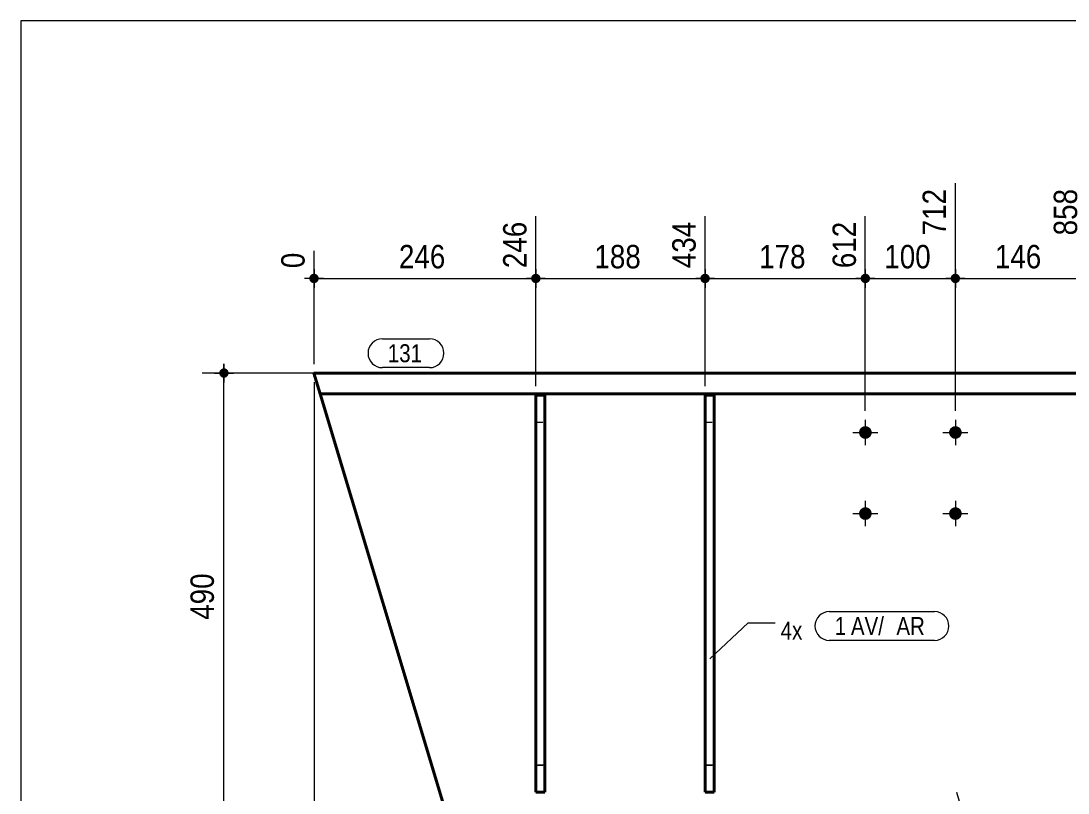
# Model space of a CAD drawing. Header units: millimetres. Extents: x 2 to 584, y 5 to 405.
# Drawn here: x 5 to 121.3, y 319.3 to 405 of the extents above; entities that cross this region are included whole.
import ezdxf

# ---------------------------------------------------------------- set-up
doc = ezdxf.new("R2010")
doc.units = ezdxf.units.MM
doc.linetypes.add('CACHE2', pattern=[1.190625, 0.79375, -0.396875])
for name, color, linetype, lineweight in [('Boulon', 7, 'Continuous', 0), ('Cache', 7, 'Continuous', 0), ('Cotation', 7, 'Continuous', 0), ('Couper', 6, 'Continuous', 0), ('Feuille dessin', 5, 'Continuous', 0), ('Piece', 2, 'Continuous', 0), ('Repère pièce', 3, 'Continuous', 0)]:
    doc.layers.add(name, color=color, linetype=linetype, lineweight=lineweight)
doc.styles.add('ARIAL', font='ARIAL.TTF')
doc.styles.add('COMIC_SANS_MS', font='COMIC.TTF')

# ---------------------------------------------------------------- blocks, each defined once
blk = doc.blocks.new('*A12')
at = {"layer": 'Boulon'}
for points in [[(98.09, 359.36), (98.09, 359.39), (98.09, 359.42), (98.1, 359.46), (98.11, 359.49), (98.12, 359.52), (98.13, 359.56), (98.14, 359.59), (98.15, 359.62), (98.17, 359.65), (98.18, 359.68), (98.2, 359.71), (98.22, 359.74), (98.24, 359.77), (98.27, 359.79), (98.29, 359.82), (98.31, 359.84), (98.34, 359.86), (98.37, 359.88), (98.4, 359.9), (98.43, 359.92), (98.46, 359.94), (98.49, 359.95), (98.52, 359.97), (98.55, 359.98), (98.58, 359.99), (98.61, 360), (98.65, 360.01), (98.68, 360.01), (98.72, 360.02), (98.75, 360.02), (98.79, 360.02), (98.82, 360.02), (98.85, 360.02), (98.89, 360.01), (98.92, 360.01), (98.96, 360), (98.99, 359.99), (99.02, 359.98), (99.05, 359.97), (99.08, 359.95), (99.12, 359.94), (99.14, 359.92), (99.17, 359.9), (99.2, 359.88), (99.23, 359.86), (99.26, 359.84), (99.28, 359.82), (99.3, 359.79), (99.33, 359.77), (99.35, 359.74), (99.37, 359.71), (99.39, 359.68), (99.4, 359.65), (99.42, 359.62), (99.43, 359.59), (99.44, 359.56), (99.45, 359.52), (99.46, 359.49), (99.47, 359.46), (99.48, 359.42), (99.48, 359.39), (99.48, 359.36), (99.49, 359.32), (99.48, 359.29), (99.48, 359.25), (99.48, 359.22), (99.47, 359.18), (99.46, 359.15), (99.45, 359.12), (99.44, 359.09), (99.43, 359.05), (99.42, 359.02), (99.4, 358.99), (99.39, 358.96), (99.37, 358.93), (99.35, 358.9), (99.33, 358.88), (99.3, 358.85), (99.28, 358.83), (99.26, 358.8), (99.23, 358.78), (99.2, 358.76), (99.17, 358.74), (99.14, 358.72), (99.12, 358.7), (99.08, 358.69), (99.05, 358.67), (99.02, 358.66), (98.99, 358.65), (98.96, 358.64), (98.92, 358.63), (98.89, 358.63), (98.85, 358.62), (98.82, 358.62), (98.79, 358.62), (98.75, 358.62), (98.72, 358.62), (98.68, 358.63), (98.65, 358.63), (98.61, 358.64), (98.58, 358.65), (98.55, 358.66), (98.52, 358.67), (98.49, 358.69), (98.46, 358.7), (98.43, 358.72), (98.4, 358.74), (98.37, 358.76), (98.34, 358.78), (98.31, 358.8), (98.29, 358.83), (98.27, 358.85), (98.24, 358.88), (98.22, 358.9), (98.2, 358.93), (98.18, 358.96), (98.17, 358.99), (98.15, 359.02), (98.14, 359.05), (98.13, 359.09), (98.12, 359.12), (98.11, 359.15), (98.1, 359.18), (98.09, 359.22), (98.09, 359.25), (98.09, 359.29), (98.09, 359.32)], [(98.09, 350.36), (98.09, 350.39), (98.09, 350.42), (98.1, 350.46), (98.11, 350.49), (98.12, 350.52), (98.13, 350.56), (98.14, 350.59), (98.15, 350.62), (98.17, 350.65), (98.18, 350.68), (98.2, 350.71), (98.22, 350.74), (98.24, 350.77), (98.27, 350.79), (98.29, 350.82), (98.31, 350.84), (98.34, 350.86), (98.37, 350.88), (98.4, 350.9), (98.43, 350.92), (98.46, 350.94), (98.49, 350.95), (98.52, 350.97), (98.55, 350.98), (98.58, 350.99), (98.61, 351), (98.65, 351.01), (98.68, 351.01), (98.72, 351.02), (98.75, 351.02), (98.79, 351.02), (98.82, 351.02), (98.85, 351.02), (98.89, 351.01), (98.92, 351.01), (98.96, 351), (98.99, 350.99), (99.02, 350.98), (99.05, 350.97), (99.08, 350.95), (99.12, 350.94), (99.14, 350.92), (99.17, 350.9), (99.2, 350.88), (99.23, 350.86), (99.26, 350.84), (99.28, 350.82), (99.3, 350.79), (99.33, 350.77), (99.35, 350.74), (99.37, 350.71), (99.39, 350.68), (99.4, 350.65), (99.42, 350.62), (99.43, 350.59), (99.44, 350.56), (99.45, 350.52), (99.46, 350.49), (99.47, 350.46), (99.48, 350.42), (99.48, 350.39), (99.48, 350.36), (99.49, 350.32), (99.48, 350.29), (99.48, 350.25), (99.48, 350.22), (99.47, 350.18), (99.46, 350.15), (99.45, 350.12), (99.44, 350.09), (99.43, 350.05), (99.42, 350.02), (99.4, 349.99), (99.39, 349.96), (99.37, 349.93), (99.35, 349.9), (99.33, 349.88), (99.3, 349.85), (99.28, 349.83), (99.26, 349.8), (99.23, 349.78), (99.2, 349.76), (99.17, 349.74), (99.14, 349.72), (99.12, 349.7), (99.08, 349.69), (99.05, 349.67), (99.02, 349.66), (98.99, 349.65), (98.96, 349.64), (98.92, 349.63), (98.89, 349.63), (98.85, 349.62), (98.82, 349.62), (98.79, 349.62), (98.75, 349.62), (98.72, 349.62), (98.68, 349.63), (98.65, 349.63), (98.61, 349.64), (98.58, 349.65), (98.55, 349.66), (98.52, 349.67), (98.49, 349.69), (98.46, 349.7), (98.43, 349.72), (98.4, 349.74), (98.37, 349.76), (98.34, 349.78), (98.31, 349.8), (98.29, 349.83), (98.27, 349.85), (98.24, 349.88), (98.22, 349.9), (98.2, 349.93), (98.18, 349.96), (98.17, 349.99), (98.15, 350.02), (98.14, 350.05), (98.13, 350.09), (98.12, 350.12), (98.11, 350.15), (98.1, 350.18), (98.09, 350.22), (98.09, 350.25), (98.09, 350.29), (98.09, 350.32)]]:
    blk.add_hatch(color=256, dxfattribs=at).paths.add_polyline_path(points, flags=17)
at = {"layer": 'Boulon', "linetype": 'Continuous', "lineweight": 0}
for p, q in [((98.78, 360.72), (98.78, 357.92)), ((97.38, 359.32), (100.18, 359.32)), ((98.78, 351.72), (98.78, 348.92)), ((97.38, 350.32), (100.18, 350.32))]:
    blk.add_line(p, q, dxfattribs=at)
blk = doc.blocks.new('*A13')
at = {"layer": 'Boulon'}
for points in [[(108.09, 359.36), (108.09, 359.39), (108.09, 359.42), (108.1, 359.46), (108.11, 359.49), (108.12, 359.52), (108.13, 359.56), (108.14, 359.59), (108.15, 359.62), (108.17, 359.65), (108.19, 359.68), (108.2, 359.71), (108.22, 359.74), (108.24, 359.77), (108.27, 359.79), (108.29, 359.82), (108.32, 359.84), (108.34, 359.86), (108.37, 359.88), (108.4, 359.9), (108.43, 359.92), (108.46, 359.94), (108.49, 359.95), (108.52, 359.97), (108.55, 359.98), (108.58, 359.99), (108.62, 360), (108.65, 360.01), (108.68, 360.01), (108.72, 360.02), (108.75, 360.02), (108.79, 360.02), (108.82, 360.02), (108.85, 360.02), (108.89, 360.01), (108.92, 360.01), (108.96, 360), (108.99, 359.99), (109.02, 359.98), (109.05, 359.97), (109.08, 359.95), (109.12, 359.94), (109.15, 359.92), (109.17, 359.9), (109.2, 359.88), (109.23, 359.86), (109.26, 359.84), (109.28, 359.82), (109.3, 359.79), (109.33, 359.77), (109.35, 359.74), (109.37, 359.71), (109.39, 359.68), (109.4, 359.65), (109.42, 359.62), (109.43, 359.59), (109.44, 359.56), (109.46, 359.52), (109.46, 359.49), (109.47, 359.46), (109.48, 359.42), (109.48, 359.39), (109.48, 359.36), (109.49, 359.32), (109.48, 359.29), (109.48, 359.25), (109.48, 359.22), (109.47, 359.18), (109.46, 359.15), (109.46, 359.12), (109.44, 359.09), (109.43, 359.05), (109.42, 359.02), (109.4, 358.99), (109.39, 358.96), (109.37, 358.93), (109.35, 358.9), (109.33, 358.88), (109.3, 358.85), (109.28, 358.83), (109.26, 358.8), (109.23, 358.78), (109.2, 358.76), (109.17, 358.74), (109.15, 358.72), (109.12, 358.7), (109.08, 358.69), (109.05, 358.67), (109.02, 358.66), (108.99, 358.65), (108.96, 358.64), (108.92, 358.63), (108.89, 358.63), (108.85, 358.62), (108.82, 358.62), (108.79, 358.62), (108.75, 358.62), (108.72, 358.62), (108.68, 358.63), (108.65, 358.63), (108.62, 358.64), (108.58, 358.65), (108.55, 358.66), (108.52, 358.67), (108.49, 358.69), (108.46, 358.7), (108.43, 358.72), (108.4, 358.74), (108.37, 358.76), (108.34, 358.78), (108.32, 358.8), (108.29, 358.83), (108.27, 358.85), (108.24, 358.88), (108.22, 358.9), (108.2, 358.93), (108.19, 358.96), (108.17, 358.99), (108.15, 359.02), (108.14, 359.05), (108.13, 359.09), (108.12, 359.12), (108.11, 359.15), (108.1, 359.18), (108.09, 359.22), (108.09, 359.25), (108.09, 359.29), (108.09, 359.32)], [(108.09, 350.36), (108.09, 350.39), (108.09, 350.42), (108.1, 350.46), (108.11, 350.49), (108.12, 350.52), (108.13, 350.56), (108.14, 350.59), (108.15, 350.62), (108.17, 350.65), (108.19, 350.68), (108.2, 350.71), (108.22, 350.74), (108.24, 350.77), (108.27, 350.79), (108.29, 350.82), (108.32, 350.84), (108.34, 350.86), (108.37, 350.88), (108.4, 350.9), (108.43, 350.92), (108.46, 350.94), (108.49, 350.95), (108.52, 350.97), (108.55, 350.98), (108.58, 350.99), (108.62, 351), (108.65, 351.01), (108.68, 351.01), (108.72, 351.02), (108.75, 351.02), (108.79, 351.02), (108.82, 351.02), (108.85, 351.02), (108.89, 351.01), (108.92, 351.01), (108.96, 351), (108.99, 350.99), (109.02, 350.98), (109.05, 350.97), (109.08, 350.95), (109.12, 350.94), (109.15, 350.92), (109.17, 350.9), (109.2, 350.88), (109.23, 350.86), (109.26, 350.84), (109.28, 350.82), (109.3, 350.79), (109.33, 350.77), (109.35, 350.74), (109.37, 350.71), (109.39, 350.68), (109.4, 350.65), (109.42, 350.62), (109.43, 350.59), (109.44, 350.56), (109.46, 350.52), (109.46, 350.49), (109.47, 350.46), (109.48, 350.42), (109.48, 350.39), (109.48, 350.36), (109.49, 350.32), (109.48, 350.29), (109.48, 350.25), (109.48, 350.22), (109.47, 350.18), (109.46, 350.15), (109.46, 350.12), (109.44, 350.09), (109.43, 350.05), (109.42, 350.02), (109.4, 349.99), (109.39, 349.96), (109.37, 349.93), (109.35, 349.9), (109.33, 349.88), (109.3, 349.85), (109.28, 349.83), (109.26, 349.8), (109.23, 349.78), (109.2, 349.76), (109.17, 349.74), (109.15, 349.72), (109.12, 349.7), (109.08, 349.69), (109.05, 349.67), (109.02, 349.66), (108.99, 349.65), (108.96, 349.64), (108.92, 349.63), (108.89, 349.63), (108.85, 349.62), (108.82, 349.62), (108.79, 349.62), (108.75, 349.62), (108.72, 349.62), (108.68, 349.63), (108.65, 349.63), (108.62, 349.64), (108.58, 349.65), (108.55, 349.66), (108.52, 349.67), (108.49, 349.69), (108.46, 349.7), (108.43, 349.72), (108.4, 349.74), (108.37, 349.76), (108.34, 349.78), (108.32, 349.8), (108.29, 349.83), (108.27, 349.85), (108.24, 349.88), (108.22, 349.9), (108.2, 349.93), (108.19, 349.96), (108.17, 349.99), (108.15, 350.02), (108.14, 350.05), (108.13, 350.09), (108.12, 350.12), (108.11, 350.15), (108.1, 350.18), (108.09, 350.22), (108.09, 350.25), (108.09, 350.29), (108.09, 350.32)]]:
    blk.add_hatch(color=256, dxfattribs=at).paths.add_polyline_path(points, flags=17)
at = {"layer": 'Boulon', "linetype": 'Continuous', "lineweight": 0}
for p, q in [((108.78, 360.72), (108.78, 357.92)), ((107.38, 359.32), (110.18, 359.32)), ((108.78, 351.72), (108.78, 348.92)), ((107.38, 350.32), (110.18, 350.32))]:
    blk.add_line(p, q, dxfattribs=at)
blk = doc.blocks.new('*A19')
at = {"layer": 'Piece', "color": 2, "linetype": 'Continuous', "lineweight": 40}
for p, q in [((37.548143, 365.920679), (38.238115, 363.620679)), ((264.794314, 365.920679), (37.548143, 365.920679)), ((52.247563, 316.920679), (38.238115, 363.620679)), ((38.238115, 363.620679), (264.794314, 363.620679))]:
    blk.add_line(p, q, dxfattribs=at)
blk = doc.blocks.new('*A25')
at = {"layer": 'Cache', "color": 7, "linetype": 'CACHE2', "lineweight": 20}
for p, q in [((80.980273, 363.460679), (80.980273, 319.38068)), ((80.980273, 363.460679), (81.980273, 363.460679)), ((81.980273, 363.460679), (81.980273, 319.38068)), ((80.980273, 360.460679), (81.980273, 360.460679)), ((81.980273, 322.38068), (80.980273, 322.38068)), ((81.980273, 319.38068), (80.980273, 319.38068))]:
    blk.add_line(p, q, dxfattribs=at)
blk = doc.blocks.new('*A26')
at = {"layer": 'Cache', "color": 7, "linetype": 'CACHE2', "lineweight": 20}
for p, q in [((80.980273, 360.460679), (81.980273, 360.460679)), ((80.980273, 322.38068), (81.980273, 322.38068))]:
    blk.add_line(p, q, dxfattribs=at)
at = {"layer": 'Piece', "color": 2, "linetype": 'Continuous', "lineweight": 40}
for p, q in [((80.980273, 363.460679), (80.980273, 319.38068)), ((81.980273, 363.460679), (80.980273, 363.460679)), ((81.980273, 319.38068), (81.980273, 363.460679)), ((80.980273, 319.38068), (81.980273, 319.38068))]:
    blk.add_line(p, q, dxfattribs=at)
blk = doc.blocks.new('*A27')
at = {"layer": 'Cache', "color": 7, "linetype": 'CACHE2', "lineweight": 20}
for p, q in [((62.187722, 363.460679), (62.187722, 319.38068)), ((62.187722, 363.460679), (63.187722, 363.460679)), ((63.187722, 363.460679), (63.187722, 319.38068)), ((62.187722, 360.460679), (63.187722, 360.460679)), ((63.187722, 322.38068), (62.187722, 322.38068)), ((63.187722, 319.38068), (62.187722, 319.38068))]:
    blk.add_line(p, q, dxfattribs=at)
blk = doc.blocks.new('*A28')
at = {"layer": 'Cache', "color": 7, "linetype": 'CACHE2', "lineweight": 20}
for p, q in [((62.187722, 360.460679), (63.187722, 360.460679)), ((62.187722, 322.38068), (63.187722, 322.38068))]:
    blk.add_line(p, q, dxfattribs=at)
at = {"layer": 'Piece', "color": 2, "linetype": 'Continuous', "lineweight": 40}
for p, q in [((62.187722, 363.460679), (62.187722, 319.38068)), ((63.187722, 363.460679), (62.187722, 363.460679)), ((63.187722, 319.38068), (63.187722, 363.460679)), ((62.187722, 319.38068), (63.187722, 319.38068))]:
    blk.add_line(p, q, dxfattribs=at)
blk = doc.blocks.new('*A63')
at = {"layer": 'Feuille dessin', "linetype": 'Continuous', "lineweight": 0}
for p, q in [((579, 405), (5, 405)), ((5, 405), (5, 5))]:
    blk.add_line(p, q, dxfattribs=at)
blk = doc.blocks.new('*A70')
at = {"layer": 'Cotation'}
for points in [[(27.52, 365.4), (27.5, 365.4), (27.47, 365.41), (27.45, 365.41), (27.42, 365.42), (27.4, 365.42), (27.37, 365.43), (27.35, 365.44), (27.33, 365.45), (27.3, 365.46), (27.28, 365.47), (27.26, 365.49), (27.24, 365.5), (27.22, 365.52), (27.2, 365.54), (27.18, 365.55), (27.16, 365.57), (27.15, 365.59), (27.13, 365.61), (27.12, 365.63), (27.1, 365.65), (27.09, 365.68), (27.08, 365.7), (27.07, 365.72), (27.06, 365.75), (27.05, 365.77), (27.04, 365.79), (27.04, 365.82), (27.03, 365.84), (27.03, 365.87), (27.03, 365.9), (27.03, 365.92), (27.03, 365.95), (27.03, 365.97), (27.03, 366), (27.04, 366.02), (27.04, 366.05), (27.05, 366.07), (27.06, 366.1), (27.07, 366.12), (27.08, 366.14), (27.09, 366.17), (27.1, 366.19), (27.12, 366.21), (27.13, 366.23), (27.15, 366.25), (27.16, 366.27), (27.18, 366.29), (27.2, 366.31), (27.22, 366.32), (27.24, 366.34), (27.26, 366.35), (27.28, 366.37), (27.3, 366.38), (27.33, 366.39), (27.35, 366.4), (27.37, 366.41), (27.4, 366.42), (27.42, 366.43), (27.45, 366.43), (27.47, 366.44), (27.5, 366.44), (27.52, 366.44), (27.55, 366.44), (27.57, 366.44), (27.6, 366.44), (27.62, 366.44), (27.65, 366.43), (27.67, 366.43), (27.7, 366.42), (27.72, 366.41), (27.75, 366.4), (27.77, 366.39), (27.79, 366.38), (27.82, 366.37), (27.84, 366.35), (27.86, 366.34), (27.88, 366.32), (27.9, 366.31), (27.92, 366.29), (27.93, 366.27), (27.95, 366.25), (27.97, 366.23), (27.98, 366.21), (27.99, 366.19), (28.01, 366.17), (28.02, 366.14), (28.03, 366.12), (28.04, 366.1), (28.05, 366.07), (28.05, 366.05), (28.06, 366.02), (28.06, 366), (28.07, 365.97), (28.07, 365.95), (28.07, 365.92), (28.07, 365.9), (28.07, 365.87), (28.06, 365.84), (28.06, 365.82), (28.05, 365.79), (28.05, 365.77), (28.04, 365.75), (28.03, 365.72), (28.02, 365.7), (28.01, 365.68), (27.99, 365.65), (27.98, 365.63), (27.97, 365.61), (27.95, 365.59), (27.93, 365.57), (27.92, 365.55), (27.9, 365.54), (27.88, 365.52), (27.86, 365.5), (27.84, 365.49), (27.82, 365.47), (27.79, 365.46), (27.77, 365.45), (27.75, 365.44), (27.72, 365.43), (27.7, 365.42), (27.67, 365.42), (27.65, 365.41), (27.62, 365.41), (27.6, 365.4), (27.57, 365.4), (27.55, 365.4)], [(27.52, 316.4), (27.5, 316.4), (27.47, 316.41), (27.45, 316.41), (27.42, 316.42), (27.4, 316.42), (27.37, 316.43), (27.35, 316.44), (27.33, 316.45), (27.3, 316.46), (27.28, 316.47), (27.26, 316.49), (27.24, 316.5), (27.22, 316.52), (27.2, 316.54), (27.18, 316.55), (27.16, 316.57), (27.15, 316.59), (27.13, 316.61), (27.12, 316.63), (27.1, 316.65), (27.09, 316.68), (27.08, 316.7), (27.07, 316.72), (27.06, 316.75), (27.05, 316.77), (27.04, 316.79), (27.04, 316.82), (27.03, 316.84), (27.03, 316.87), (27.03, 316.9), (27.03, 316.92), (27.03, 316.95), (27.03, 316.97), (27.03, 317), (27.04, 317.02), (27.04, 317.05), (27.05, 317.07), (27.06, 317.1), (27.07, 317.12), (27.08, 317.14), (27.09, 317.17), (27.1, 317.19), (27.12, 317.21), (27.13, 317.23), (27.15, 317.25), (27.16, 317.27), (27.18, 317.29), (27.2, 317.31), (27.22, 317.32), (27.24, 317.34), (27.26, 317.35), (27.28, 317.37), (27.3, 317.38), (27.33, 317.39), (27.35, 317.4), (27.37, 317.41), (27.4, 317.42), (27.42, 317.43), (27.45, 317.43), (27.47, 317.44), (27.5, 317.44), (27.52, 317.44), (27.55, 317.44), (27.57, 317.44), (27.6, 317.44), (27.62, 317.44), (27.65, 317.43), (27.67, 317.43), (27.7, 317.42), (27.72, 317.41), (27.75, 317.4), (27.77, 317.39), (27.79, 317.38), (27.82, 317.37), (27.84, 317.35), (27.86, 317.34), (27.88, 317.32), (27.9, 317.31), (27.92, 317.29), (27.93, 317.27), (27.95, 317.25), (27.97, 317.23), (27.98, 317.21), (27.99, 317.19), (28.01, 317.17), (28.02, 317.14), (28.03, 317.12), (28.04, 317.1), (28.05, 317.07), (28.05, 317.05), (28.06, 317.02), (28.06, 317), (28.07, 316.97), (28.07, 316.95), (28.07, 316.92), (28.07, 316.9), (28.07, 316.87), (28.06, 316.84), (28.06, 316.82), (28.05, 316.79), (28.05, 316.77), (28.04, 316.75), (28.03, 316.72), (28.02, 316.7), (28.01, 316.68), (27.99, 316.65), (27.98, 316.63), (27.97, 316.61), (27.95, 316.59), (27.93, 316.57), (27.92, 316.55), (27.9, 316.54), (27.88, 316.52), (27.86, 316.5), (27.84, 316.49), (27.82, 316.47), (27.79, 316.46), (27.77, 316.45), (27.75, 316.44), (27.72, 316.43), (27.7, 316.42), (27.67, 316.42), (27.65, 316.41), (27.62, 316.41), (27.6, 316.4), (27.57, 316.4), (27.55, 316.4)]]:
    blk.add_hatch(color=256, dxfattribs=at).paths.add_polyline_path(points, flags=17)
at = {"layer": 'Cotation', "linetype": 'Continuous', "lineweight": 0}
for p, q in [((27.55, 366.96), (27.55, 364.88)), ((27.55, 365.92), (27.55, 366.96)), ((38.79, 365.92), (25.13, 365.92)), ((26.51, 365.92), (28.59, 365.92)), ((27.55, 316.92), (27.55, 365.92)), ((27.55, 317.96), (27.55, 315.88)), ((53.93, 316.92), (25.13, 316.92)), ((26.51, 316.92), (28.59, 316.92)), ((27.55, 316.92), (27.55, 315.88))]:
    blk.add_line(p, q, dxfattribs=at)
at = {"layer": 'Cotation'}
for p in [(27.55, 365.92), (27.55, 316.92)]:
    blk.add_point(p, dxfattribs=at)
at = {"layer": 'Cotation', "style": 'ARIAL', "width": 0.85}
blk.add_text('490', height=2.6, rotation=90.0002, dxfattribs=at).set_placement((26.43, 338.53))
blk = doc.blocks.new('*A71')
at = {"layer": 'Cotation', "linetype": 'Continuous', "lineweight": 0}
blk.add_line((37.55, 364.92), (37.55, 278.35), dxfattribs=at)
blk = doc.blocks.new('*A72')
at = {"layer": 'Cotation'}
for points in [[(37.52, 375.9), (37.5, 375.9), (37.47, 375.91), (37.45, 375.91), (37.42, 375.92), (37.4, 375.92), (37.37, 375.93), (37.35, 375.94), (37.33, 375.95), (37.3, 375.96), (37.28, 375.97), (37.26, 375.99), (37.24, 376), (37.22, 376.02), (37.2, 376.04), (37.18, 376.05), (37.16, 376.07), (37.15, 376.09), (37.13, 376.11), (37.12, 376.13), (37.1, 376.15), (37.09, 376.18), (37.08, 376.2), (37.07, 376.22), (37.06, 376.25), (37.05, 376.27), (37.04, 376.29), (37.04, 376.32), (37.03, 376.34), (37.03, 376.37), (37.03, 376.4), (37.03, 376.42), (37.03, 376.45), (37.03, 376.47), (37.03, 376.5), (37.04, 376.52), (37.04, 376.55), (37.05, 376.57), (37.06, 376.6), (37.07, 376.62), (37.08, 376.64), (37.09, 376.67), (37.1, 376.69), (37.12, 376.71), (37.13, 376.73), (37.15, 376.75), (37.16, 376.77), (37.18, 376.79), (37.2, 376.81), (37.22, 376.82), (37.24, 376.84), (37.26, 376.85), (37.28, 376.87), (37.3, 376.88), (37.33, 376.89), (37.35, 376.9), (37.37, 376.91), (37.4, 376.92), (37.42, 376.93), (37.45, 376.93), (37.47, 376.94), (37.5, 376.94), (37.52, 376.94), (37.55, 376.94), (37.57, 376.94), (37.6, 376.94), (37.62, 376.94), (37.65, 376.93), (37.67, 376.93), (37.7, 376.92), (37.72, 376.91), (37.75, 376.9), (37.77, 376.89), (37.79, 376.88), (37.82, 376.87), (37.84, 376.85), (37.86, 376.84), (37.88, 376.82), (37.9, 376.81), (37.92, 376.79), (37.93, 376.77), (37.95, 376.75), (37.97, 376.73), (37.98, 376.71), (37.99, 376.69), (38.01, 376.67), (38.02, 376.64), (38.03, 376.62), (38.04, 376.6), (38.05, 376.57), (38.05, 376.55), (38.06, 376.52), (38.06, 376.5), (38.07, 376.47), (38.07, 376.45), (38.07, 376.42), (38.07, 376.4), (38.07, 376.37), (38.06, 376.34), (38.06, 376.32), (38.05, 376.29), (38.05, 376.27), (38.04, 376.25), (38.03, 376.22), (38.02, 376.2), (38.01, 376.18), (37.99, 376.15), (37.98, 376.13), (37.97, 376.11), (37.95, 376.09), (37.93, 376.07), (37.92, 376.05), (37.9, 376.04), (37.88, 376.02), (37.86, 376), (37.84, 375.99), (37.82, 375.97), (37.79, 375.96), (37.77, 375.95), (37.75, 375.94), (37.72, 375.93), (37.7, 375.92), (37.67, 375.92), (37.65, 375.91), (37.62, 375.91), (37.6, 375.9), (37.57, 375.9), (37.55, 375.9)], [(62.16, 375.9), (62.14, 375.9), (62.11, 375.91), (62.09, 375.91), (62.06, 375.92), (62.04, 375.92), (62.01, 375.93), (61.99, 375.94), (61.97, 375.95), (61.94, 375.96), (61.92, 375.97), (61.9, 375.99), (61.88, 376), (61.86, 376.02), (61.84, 376.04), (61.82, 376.05), (61.8, 376.07), (61.79, 376.09), (61.77, 376.11), (61.76, 376.13), (61.74, 376.15), (61.73, 376.18), (61.72, 376.2), (61.71, 376.22), (61.7, 376.25), (61.69, 376.27), (61.68, 376.29), (61.68, 376.32), (61.67, 376.34), (61.67, 376.37), (61.67, 376.4), (61.67, 376.42), (61.67, 376.45), (61.67, 376.47), (61.67, 376.5), (61.68, 376.52), (61.68, 376.55), (61.69, 376.57), (61.7, 376.6), (61.71, 376.62), (61.72, 376.64), (61.73, 376.67), (61.74, 376.69), (61.76, 376.71), (61.77, 376.73), (61.79, 376.75), (61.8, 376.77), (61.82, 376.79), (61.84, 376.81), (61.86, 376.82), (61.88, 376.84), (61.9, 376.85), (61.92, 376.87), (61.94, 376.88), (61.97, 376.89), (61.99, 376.9), (62.01, 376.91), (62.04, 376.92), (62.06, 376.93), (62.09, 376.93), (62.11, 376.94), (62.14, 376.94), (62.16, 376.94), (62.19, 376.94), (62.21, 376.94), (62.24, 376.94), (62.26, 376.94), (62.29, 376.93), (62.31, 376.93), (62.34, 376.92), (62.36, 376.91), (62.39, 376.9), (62.41, 376.89), (62.43, 376.88), (62.46, 376.87), (62.48, 376.85), (62.5, 376.84), (62.52, 376.82), (62.54, 376.81), (62.56, 376.79), (62.57, 376.77), (62.59, 376.75), (62.61, 376.73), (62.62, 376.71), (62.63, 376.69), (62.65, 376.67), (62.66, 376.64), (62.67, 376.62), (62.68, 376.6), (62.69, 376.57), (62.69, 376.55), (62.7, 376.52), (62.7, 376.5), (62.71, 376.47), (62.71, 376.45), (62.71, 376.42), (62.71, 376.4), (62.71, 376.37), (62.7, 376.34), (62.7, 376.32), (62.69, 376.29), (62.69, 376.27), (62.68, 376.25), (62.67, 376.22), (62.66, 376.2), (62.65, 376.18), (62.63, 376.15), (62.62, 376.13), (62.61, 376.11), (62.59, 376.09), (62.57, 376.07), (62.56, 376.05), (62.54, 376.04), (62.52, 376.02), (62.5, 376), (62.48, 375.99), (62.46, 375.97), (62.43, 375.96), (62.41, 375.95), (62.39, 375.94), (62.36, 375.93), (62.34, 375.92), (62.31, 375.92), (62.29, 375.91), (62.26, 375.91), (62.24, 375.9), (62.21, 375.9), (62.19, 375.9)]]:
    blk.add_hatch(color=256, dxfattribs=at).paths.add_polyline_path(points, flags=17)
at = {"layer": 'Cotation', "linetype": 'Continuous', "lineweight": 0}
for p, q in [((62.19, 364.46), (62.19, 383.35)), ((37.55, 366.92), (37.55, 379.49)), ((37.55, 377.46), (37.55, 375.38)), ((62.19, 377.46), (62.19, 375.38)), ((38.59, 376.42), (36.51, 376.42)), ((37.55, 376.42), (36.51, 376.42)), ((37.55, 376.42), (62.19, 376.42)), ((63.23, 376.42), (61.15, 376.42)), ((62.19, 376.42), (63.23, 376.42))]:
    blk.add_line(p, q, dxfattribs=at)
at = {"layer": 'Cotation'}
for p in [(37.55, 376.42), (62.19, 376.42)]:
    blk.add_point(p, dxfattribs=at)
at = {"layer": 'Cotation', "style": 'ARIAL', "width": 0.85}
for s, p in [('246', (61.15, 377.56)), ('0', (36.51, 377.56))]:
    blk.add_text(s, height=2.6, rotation=90.0002, dxfattribs=at).set_placement(p)
blk.add_text('246', height=2.6, dxfattribs=at).set_placement((46.98, 377.54))
blk = doc.blocks.new('*A84')
at = {"layer": 'Couper'}
for points in [[(111.78, 313.46), (111.78, 309.81), (109.77, 312.86)], [(24.52, 287.28), (24.52, 283.63), (22.51, 286.68)]]:
    blk.add_hatch(color=256, dxfattribs=at).paths.add_polyline_path(points, flags=17)
at = {"layer": 'Couper', "linetype": 'Continuous', "lineweight": 0}
for p, q in [((108.91, 319.39), (108.91, 319.39)), ((108.91, 319.39), (111.78, 309.81)), ((111.78, 313.46), (109.77, 312.86)), ((111.78, 309.81), (109.77, 312.86)), ((111.78, 309.81), (111.78, 313.46)), ((113.96, 310.46), (108.43, 308.8)), ((21.65, 293.21), (21.65, 293.21)), ((21.65, 293.21), (24.52, 283.63)), ((24.52, 287.28), (22.51, 286.68)), ((24.52, 283.63), (24.52, 287.28)), ((24.52, 283.63), (22.51, 286.68)), ((27.87, 284.64), (22.34, 282.98))]:
    blk.add_line(p, q, dxfattribs=at)
at = {"layer": 'Couper', "style": 'ARIAL', "width": 0.85}
for p in [(105.02, 313), (25, 288.99)]:
    blk.add_text('A', height=4, rotation=16.7017, dxfattribs=at).set_placement(p)
blk = doc.blocks.new('*A86')
at = {"layer": 'Repère pièce', "linetype": 'Continuous', "lineweight": 0}
for p, q in [((94.783413, 339.438098), (106.460366, 339.438098)), ((81.498604, 334.211318), (85.781264, 338.188098)), ((85.781264, 338.188098), (88.781264, 338.188098)), ((106.460366, 336.238098), (94.783413, 336.238098))]:
    blk.add_line(p, q, dxfattribs=at)
for centre, start, end in [((94.783413, 337.838098), 90, 270), ((106.460366, 337.838098), 270, 90)]:
    blk.add_arc(centre, 1.6, start, end, dxfattribs=at)
at = {"layer": 'Repère pièce', "style": 'COMIC_SANS_MS', "width": 0.85}
for s, p in [('1', (95.383413, 336.838098)), ('AV/', (97.183608, 336.838098)), ('AR', (102.233413, 336.838098)), ('4x', (89.381264, 336.338098))]:
    blk.add_text(s, height=2, dxfattribs=at).set_placement(p)
blk = doc.blocks.new('*A88')
at = {"layer": 'Repère pièce', "linetype": 'Continuous', "lineweight": 0}
for p, q in [((45.148143, 369.720679), (50.376463, 369.720679)), ((50.376463, 366.520679), (45.148143, 366.520679))]:
    blk.add_line(p, q, dxfattribs=at)
for centre, start, end in [((45.148143, 368.120679), 90, 270), ((50.376463, 368.120679), 270, 90)]:
    blk.add_arc(centre, 1.6, start, end, dxfattribs=at)
at = {"layer": 'Repère pièce', "style": 'COMIC_SANS_MS', "width": 0.85}
blk.add_text('131', height=2, dxfattribs=at).set_placement((45.748143, 367.120679))
blk = doc.blocks.new('*A103')
at = {"layer": 'Cotation'}
for points in [[(62.16, 375.9), (62.14, 375.9), (62.11, 375.91), (62.09, 375.91), (62.06, 375.92), (62.04, 375.92), (62.01, 375.93), (61.99, 375.94), (61.97, 375.95), (61.94, 375.96), (61.92, 375.97), (61.9, 375.99), (61.88, 376), (61.86, 376.02), (61.84, 376.04), (61.82, 376.05), (61.8, 376.07), (61.79, 376.09), (61.77, 376.11), (61.76, 376.13), (61.74, 376.15), (61.73, 376.18), (61.72, 376.2), (61.71, 376.22), (61.7, 376.25), (61.69, 376.27), (61.68, 376.29), (61.68, 376.32), (61.67, 376.34), (61.67, 376.37), (61.67, 376.4), (61.67, 376.42), (61.67, 376.45), (61.67, 376.47), (61.67, 376.5), (61.68, 376.52), (61.68, 376.55), (61.69, 376.57), (61.7, 376.6), (61.71, 376.62), (61.72, 376.64), (61.73, 376.67), (61.74, 376.69), (61.76, 376.71), (61.77, 376.73), (61.79, 376.75), (61.8, 376.77), (61.82, 376.79), (61.84, 376.81), (61.86, 376.82), (61.88, 376.84), (61.9, 376.85), (61.92, 376.87), (61.94, 376.88), (61.97, 376.89), (61.99, 376.9), (62.01, 376.91), (62.04, 376.92), (62.06, 376.93), (62.09, 376.93), (62.11, 376.94), (62.14, 376.94), (62.16, 376.94), (62.19, 376.94), (62.21, 376.94), (62.24, 376.94), (62.26, 376.94), (62.29, 376.93), (62.31, 376.93), (62.34, 376.92), (62.36, 376.91), (62.39, 376.9), (62.41, 376.89), (62.43, 376.88), (62.46, 376.87), (62.48, 376.85), (62.5, 376.84), (62.52, 376.82), (62.54, 376.81), (62.56, 376.79), (62.57, 376.77), (62.59, 376.75), (62.61, 376.73), (62.62, 376.71), (62.63, 376.69), (62.65, 376.67), (62.66, 376.64), (62.67, 376.62), (62.68, 376.6), (62.69, 376.57), (62.69, 376.55), (62.7, 376.52), (62.7, 376.5), (62.71, 376.47), (62.71, 376.45), (62.71, 376.42), (62.71, 376.4), (62.71, 376.37), (62.7, 376.34), (62.7, 376.32), (62.69, 376.29), (62.69, 376.27), (62.68, 376.25), (62.67, 376.22), (62.66, 376.2), (62.65, 376.18), (62.63, 376.15), (62.62, 376.13), (62.61, 376.11), (62.59, 376.09), (62.57, 376.07), (62.56, 376.05), (62.54, 376.04), (62.52, 376.02), (62.5, 376), (62.48, 375.99), (62.46, 375.97), (62.43, 375.96), (62.41, 375.95), (62.39, 375.94), (62.36, 375.93), (62.34, 375.92), (62.31, 375.92), (62.29, 375.91), (62.26, 375.91), (62.24, 375.9), (62.21, 375.9), (62.19, 375.9)], [(80.95, 375.9), (80.93, 375.9), (80.9, 375.91), (80.88, 375.91), (80.85, 375.92), (80.83, 375.92), (80.81, 375.93), (80.78, 375.94), (80.76, 375.95), (80.74, 375.96), (80.71, 375.97), (80.69, 375.99), (80.67, 376), (80.65, 376.02), (80.63, 376.04), (80.61, 376.05), (80.59, 376.07), (80.58, 376.09), (80.56, 376.11), (80.55, 376.13), (80.53, 376.15), (80.52, 376.18), (80.51, 376.2), (80.5, 376.22), (80.49, 376.25), (80.48, 376.27), (80.48, 376.29), (80.47, 376.32), (80.47, 376.34), (80.46, 376.37), (80.46, 376.4), (80.46, 376.42), (80.46, 376.45), (80.46, 376.47), (80.47, 376.5), (80.47, 376.52), (80.48, 376.55), (80.48, 376.57), (80.49, 376.6), (80.5, 376.62), (80.51, 376.64), (80.52, 376.67), (80.53, 376.69), (80.55, 376.71), (80.56, 376.73), (80.58, 376.75), (80.59, 376.77), (80.61, 376.79), (80.63, 376.81), (80.65, 376.82), (80.67, 376.84), (80.69, 376.85), (80.71, 376.87), (80.74, 376.88), (80.76, 376.89), (80.78, 376.9), (80.81, 376.91), (80.83, 376.92), (80.85, 376.93), (80.88, 376.93), (80.9, 376.94), (80.93, 376.94), (80.95, 376.94), (80.98, 376.94), (81.01, 376.94), (81.03, 376.94), (81.06, 376.94), (81.08, 376.93), (81.11, 376.93), (81.13, 376.92), (81.16, 376.91), (81.18, 376.9), (81.2, 376.89), (81.23, 376.88), (81.25, 376.87), (81.27, 376.85), (81.29, 376.84), (81.31, 376.82), (81.33, 376.81), (81.35, 376.79), (81.37, 376.77), (81.38, 376.75), (81.4, 376.73), (81.41, 376.71), (81.43, 376.69), (81.44, 376.67), (81.45, 376.64), (81.46, 376.62), (81.47, 376.6), (81.48, 376.57), (81.48, 376.55), (81.49, 376.52), (81.49, 376.5), (81.5, 376.47), (81.5, 376.45), (81.5, 376.42), (81.5, 376.4), (81.5, 376.37), (81.49, 376.34), (81.49, 376.32), (81.48, 376.29), (81.48, 376.27), (81.47, 376.25), (81.46, 376.22), (81.45, 376.2), (81.44, 376.18), (81.43, 376.15), (81.41, 376.13), (81.4, 376.11), (81.38, 376.09), (81.37, 376.07), (81.35, 376.05), (81.33, 376.04), (81.31, 376.02), (81.29, 376), (81.27, 375.99), (81.25, 375.97), (81.23, 375.96), (81.2, 375.95), (81.18, 375.94), (81.16, 375.93), (81.13, 375.92), (81.11, 375.92), (81.08, 375.91), (81.06, 375.91), (81.03, 375.9), (81.01, 375.9), (80.98, 375.9)]]:
    blk.add_hatch(color=256, dxfattribs=at).paths.add_polyline_path(points, flags=17)
at = {"layer": 'Cotation', "linetype": 'Continuous', "lineweight": 0}
for p, q in [((62.19, 364.46), (62.19, 383.35)), ((80.98, 364.46), (80.98, 383.35)), ((62.19, 377.46), (62.19, 375.38)), ((80.98, 377.46), (80.98, 375.38)), ((63.23, 376.42), (61.15, 376.42)), ((62.19, 376.42), (61.15, 376.42)), ((62.19, 376.42), (80.98, 376.42)), ((82.02, 376.42), (79.94, 376.42)), ((80.98, 376.42), (82.02, 376.42))]:
    blk.add_line(p, q, dxfattribs=at)
at = {"layer": 'Cotation'}
for p in [(62.19, 376.42), (80.98, 376.42)]:
    blk.add_point(p, dxfattribs=at)
at = {"layer": 'Cotation', "style": 'ARIAL', "width": 0.85}
blk.add_text('434', height=2.6, rotation=90.0002, dxfattribs=at).set_placement((79.94, 377.56))
blk.add_text('188', height=2.6, dxfattribs=at).set_placement((68.69, 377.54))
blk = doc.blocks.new('*A104')
at = {"layer": 'Cotation'}
for points in [[(80.95, 375.9), (80.93, 375.9), (80.9, 375.91), (80.88, 375.91), (80.85, 375.92), (80.83, 375.92), (80.81, 375.93), (80.78, 375.94), (80.76, 375.95), (80.74, 375.96), (80.71, 375.97), (80.69, 375.99), (80.67, 376), (80.65, 376.02), (80.63, 376.04), (80.61, 376.05), (80.59, 376.07), (80.58, 376.09), (80.56, 376.11), (80.55, 376.13), (80.53, 376.15), (80.52, 376.18), (80.51, 376.2), (80.5, 376.22), (80.49, 376.25), (80.48, 376.27), (80.48, 376.29), (80.47, 376.32), (80.47, 376.34), (80.46, 376.37), (80.46, 376.4), (80.46, 376.42), (80.46, 376.45), (80.46, 376.47), (80.47, 376.5), (80.47, 376.52), (80.48, 376.55), (80.48, 376.57), (80.49, 376.6), (80.5, 376.62), (80.51, 376.64), (80.52, 376.67), (80.53, 376.69), (80.55, 376.71), (80.56, 376.73), (80.58, 376.75), (80.59, 376.77), (80.61, 376.79), (80.63, 376.81), (80.65, 376.82), (80.67, 376.84), (80.69, 376.85), (80.71, 376.87), (80.74, 376.88), (80.76, 376.89), (80.78, 376.9), (80.81, 376.91), (80.83, 376.92), (80.85, 376.93), (80.88, 376.93), (80.9, 376.94), (80.93, 376.94), (80.95, 376.94), (80.98, 376.94), (81.01, 376.94), (81.03, 376.94), (81.06, 376.94), (81.08, 376.93), (81.11, 376.93), (81.13, 376.92), (81.16, 376.91), (81.18, 376.9), (81.2, 376.89), (81.23, 376.88), (81.25, 376.87), (81.27, 376.85), (81.29, 376.84), (81.31, 376.82), (81.33, 376.81), (81.35, 376.79), (81.37, 376.77), (81.38, 376.75), (81.4, 376.73), (81.41, 376.71), (81.43, 376.69), (81.44, 376.67), (81.45, 376.64), (81.46, 376.62), (81.47, 376.6), (81.48, 376.57), (81.48, 376.55), (81.49, 376.52), (81.49, 376.5), (81.5, 376.47), (81.5, 376.45), (81.5, 376.42), (81.5, 376.4), (81.5, 376.37), (81.49, 376.34), (81.49, 376.32), (81.48, 376.29), (81.48, 376.27), (81.47, 376.25), (81.46, 376.22), (81.45, 376.2), (81.44, 376.18), (81.43, 376.15), (81.41, 376.13), (81.4, 376.11), (81.38, 376.09), (81.37, 376.07), (81.35, 376.05), (81.33, 376.04), (81.31, 376.02), (81.29, 376), (81.27, 375.99), (81.25, 375.97), (81.23, 375.96), (81.2, 375.95), (81.18, 375.94), (81.16, 375.93), (81.13, 375.92), (81.11, 375.92), (81.08, 375.91), (81.06, 375.91), (81.03, 375.9), (81.01, 375.9), (80.98, 375.9)], [(98.76, 375.9), (98.73, 375.9), (98.71, 375.91), (98.68, 375.91), (98.66, 375.92), (98.63, 375.92), (98.61, 375.93), (98.59, 375.94), (98.56, 375.95), (98.54, 375.96), (98.52, 375.97), (98.5, 375.99), (98.47, 376), (98.45, 376.02), (98.44, 376.04), (98.42, 376.05), (98.4, 376.07), (98.38, 376.09), (98.37, 376.11), (98.35, 376.13), (98.34, 376.15), (98.33, 376.18), (98.31, 376.2), (98.3, 376.22), (98.29, 376.25), (98.29, 376.27), (98.28, 376.29), (98.27, 376.32), (98.27, 376.34), (98.27, 376.37), (98.26, 376.4), (98.26, 376.42), (98.26, 376.45), (98.27, 376.47), (98.27, 376.5), (98.27, 376.52), (98.28, 376.55), (98.29, 376.57), (98.29, 376.6), (98.3, 376.62), (98.31, 376.64), (98.33, 376.67), (98.34, 376.69), (98.35, 376.71), (98.37, 376.73), (98.38, 376.75), (98.4, 376.77), (98.42, 376.79), (98.44, 376.81), (98.45, 376.82), (98.47, 376.84), (98.5, 376.85), (98.52, 376.87), (98.54, 376.88), (98.56, 376.89), (98.59, 376.9), (98.61, 376.91), (98.63, 376.92), (98.66, 376.93), (98.68, 376.93), (98.71, 376.94), (98.73, 376.94), (98.76, 376.94), (98.78, 376.94), (98.81, 376.94), (98.84, 376.94), (98.86, 376.94), (98.89, 376.93), (98.91, 376.93), (98.94, 376.92), (98.96, 376.91), (98.98, 376.9), (99.01, 376.89), (99.03, 376.88), (99.05, 376.87), (99.07, 376.85), (99.09, 376.84), (99.11, 376.82), (99.13, 376.81), (99.15, 376.79), (99.17, 376.77), (99.19, 376.75), (99.2, 376.73), (99.22, 376.71), (99.23, 376.69), (99.24, 376.67), (99.25, 376.64), (99.26, 376.62), (99.27, 376.6), (99.28, 376.57), (99.29, 376.55), (99.29, 376.52), (99.3, 376.5), (99.3, 376.47), (99.3, 376.45), (99.3, 376.42), (99.3, 376.4), (99.3, 376.37), (99.3, 376.34), (99.29, 376.32), (99.29, 376.29), (99.28, 376.27), (99.27, 376.25), (99.26, 376.22), (99.25, 376.2), (99.24, 376.18), (99.23, 376.15), (99.22, 376.13), (99.2, 376.11), (99.19, 376.09), (99.17, 376.07), (99.15, 376.05), (99.13, 376.04), (99.11, 376.02), (99.09, 376), (99.07, 375.99), (99.05, 375.97), (99.03, 375.96), (99.01, 375.95), (98.98, 375.94), (98.96, 375.93), (98.94, 375.92), (98.91, 375.92), (98.89, 375.91), (98.86, 375.91), (98.84, 375.9), (98.81, 375.9), (98.78, 375.9)]]:
    blk.add_hatch(color=256, dxfattribs=at).paths.add_polyline_path(points, flags=17)
at = {"layer": 'Cotation', "linetype": 'Continuous', "lineweight": 0}
for p, q in [((80.98, 364.46), (80.98, 383.35)), ((98.78, 361.72), (98.78, 383.35)), ((80.98, 377.46), (80.98, 375.38)), ((98.78, 377.46), (98.78, 375.38)), ((82.02, 376.42), (79.94, 376.42)), ((80.98, 376.42), (79.94, 376.42)), ((80.98, 376.42), (98.78, 376.42)), ((99.82, 376.42), (97.74, 376.42)), ((98.78, 376.42), (99.82, 376.42))]:
    blk.add_line(p, q, dxfattribs=at)
at = {"layer": 'Cotation'}
for p in [(80.98, 376.42), (98.78, 376.42)]:
    blk.add_point(p, dxfattribs=at)
at = {"layer": 'Cotation', "style": 'ARIAL', "width": 0.85}
blk.add_text('612', height=2.6, rotation=90.0002, dxfattribs=at).set_placement((97.74, 377.56))
blk.add_text('178', height=2.6, dxfattribs=at).set_placement((86.99, 377.54))
blk = doc.blocks.new('*A105')
at = {"layer": 'Cotation'}
for points in [[(98.76, 375.9), (98.73, 375.9), (98.71, 375.91), (98.68, 375.91), (98.66, 375.92), (98.63, 375.92), (98.61, 375.93), (98.59, 375.94), (98.56, 375.95), (98.54, 375.96), (98.52, 375.97), (98.5, 375.99), (98.47, 376), (98.45, 376.02), (98.44, 376.04), (98.42, 376.05), (98.4, 376.07), (98.38, 376.09), (98.37, 376.11), (98.35, 376.13), (98.34, 376.15), (98.33, 376.18), (98.31, 376.2), (98.3, 376.22), (98.29, 376.25), (98.29, 376.27), (98.28, 376.29), (98.27, 376.32), (98.27, 376.34), (98.27, 376.37), (98.26, 376.4), (98.26, 376.42), (98.26, 376.45), (98.27, 376.47), (98.27, 376.5), (98.27, 376.52), (98.28, 376.55), (98.29, 376.57), (98.29, 376.6), (98.3, 376.62), (98.31, 376.64), (98.33, 376.67), (98.34, 376.69), (98.35, 376.71), (98.37, 376.73), (98.38, 376.75), (98.4, 376.77), (98.42, 376.79), (98.44, 376.81), (98.45, 376.82), (98.47, 376.84), (98.5, 376.85), (98.52, 376.87), (98.54, 376.88), (98.56, 376.89), (98.59, 376.9), (98.61, 376.91), (98.63, 376.92), (98.66, 376.93), (98.68, 376.93), (98.71, 376.94), (98.73, 376.94), (98.76, 376.94), (98.78, 376.94), (98.81, 376.94), (98.84, 376.94), (98.86, 376.94), (98.89, 376.93), (98.91, 376.93), (98.94, 376.92), (98.96, 376.91), (98.98, 376.9), (99.01, 376.89), (99.03, 376.88), (99.05, 376.87), (99.07, 376.85), (99.09, 376.84), (99.11, 376.82), (99.13, 376.81), (99.15, 376.79), (99.17, 376.77), (99.19, 376.75), (99.2, 376.73), (99.22, 376.71), (99.23, 376.69), (99.24, 376.67), (99.25, 376.64), (99.26, 376.62), (99.27, 376.6), (99.28, 376.57), (99.29, 376.55), (99.29, 376.52), (99.3, 376.5), (99.3, 376.47), (99.3, 376.45), (99.3, 376.42), (99.3, 376.4), (99.3, 376.37), (99.3, 376.34), (99.29, 376.32), (99.29, 376.29), (99.28, 376.27), (99.27, 376.25), (99.26, 376.22), (99.25, 376.2), (99.24, 376.18), (99.23, 376.15), (99.22, 376.13), (99.2, 376.11), (99.19, 376.09), (99.17, 376.07), (99.15, 376.05), (99.13, 376.04), (99.11, 376.02), (99.09, 376), (99.07, 375.99), (99.05, 375.97), (99.03, 375.96), (99.01, 375.95), (98.98, 375.94), (98.96, 375.93), (98.94, 375.92), (98.91, 375.92), (98.89, 375.91), (98.86, 375.91), (98.84, 375.9), (98.81, 375.9), (98.78, 375.9)], [(108.76, 375.9), (108.73, 375.9), (108.71, 375.91), (108.68, 375.91), (108.66, 375.92), (108.63, 375.92), (108.61, 375.93), (108.59, 375.94), (108.56, 375.95), (108.54, 375.96), (108.52, 375.97), (108.5, 375.99), (108.47, 376), (108.45, 376.02), (108.44, 376.04), (108.42, 376.05), (108.4, 376.07), (108.38, 376.09), (108.37, 376.11), (108.35, 376.13), (108.34, 376.15), (108.33, 376.18), (108.31, 376.2), (108.3, 376.22), (108.29, 376.25), (108.29, 376.27), (108.28, 376.29), (108.27, 376.32), (108.27, 376.34), (108.27, 376.37), (108.26, 376.4), (108.26, 376.42), (108.26, 376.45), (108.27, 376.47), (108.27, 376.5), (108.27, 376.52), (108.28, 376.55), (108.29, 376.57), (108.29, 376.6), (108.3, 376.62), (108.31, 376.64), (108.33, 376.67), (108.34, 376.69), (108.35, 376.71), (108.37, 376.73), (108.38, 376.75), (108.4, 376.77), (108.42, 376.79), (108.44, 376.81), (108.45, 376.82), (108.47, 376.84), (108.5, 376.85), (108.52, 376.87), (108.54, 376.88), (108.56, 376.89), (108.59, 376.9), (108.61, 376.91), (108.63, 376.92), (108.66, 376.93), (108.68, 376.93), (108.71, 376.94), (108.73, 376.94), (108.76, 376.94), (108.78, 376.94), (108.81, 376.94), (108.84, 376.94), (108.86, 376.94), (108.89, 376.93), (108.91, 376.93), (108.94, 376.92), (108.96, 376.91), (108.98, 376.9), (109.01, 376.89), (109.03, 376.88), (109.05, 376.87), (109.07, 376.85), (109.09, 376.84), (109.11, 376.82), (109.13, 376.81), (109.15, 376.79), (109.17, 376.77), (109.19, 376.75), (109.2, 376.73), (109.22, 376.71), (109.23, 376.69), (109.24, 376.67), (109.25, 376.64), (109.26, 376.62), (109.27, 376.6), (109.28, 376.57), (109.29, 376.55), (109.29, 376.52), (109.3, 376.5), (109.3, 376.47), (109.3, 376.45), (109.3, 376.42), (109.3, 376.4), (109.3, 376.37), (109.3, 376.34), (109.29, 376.32), (109.29, 376.29), (109.28, 376.27), (109.27, 376.25), (109.26, 376.22), (109.25, 376.2), (109.24, 376.18), (109.23, 376.15), (109.22, 376.13), (109.2, 376.11), (109.19, 376.09), (109.17, 376.07), (109.15, 376.05), (109.13, 376.04), (109.11, 376.02), (109.09, 376), (109.07, 375.99), (109.05, 375.97), (109.03, 375.96), (109.01, 375.95), (108.98, 375.94), (108.96, 375.93), (108.94, 375.92), (108.91, 375.92), (108.89, 375.91), (108.86, 375.91), (108.84, 375.9), (108.81, 375.9), (108.78, 375.9)]]:
    blk.add_hatch(color=256, dxfattribs=at).paths.add_polyline_path(points, flags=17)
at = {"layer": 'Cotation', "linetype": 'Continuous', "lineweight": 0}
for p, q in [((108.78, 361.72), (108.78, 386.99)), ((98.78, 361.72), (98.78, 383.35)), ((98.78, 377.46), (98.78, 375.38)), ((108.78, 377.46), (108.78, 375.38)), ((99.82, 376.42), (97.74, 376.42)), ((98.78, 376.42), (97.74, 376.42)), ((98.78, 376.42), (108.78, 376.42)), ((109.82, 376.42), (107.74, 376.42)), ((108.78, 376.42), (109.82, 376.42))]:
    blk.add_line(p, q, dxfattribs=at)
at = {"layer": 'Cotation'}
for p in [(98.78, 376.42), (108.78, 376.42)]:
    blk.add_point(p, dxfattribs=at)
at = {"layer": 'Cotation', "style": 'ARIAL', "width": 0.85}
blk.add_text('712', height=2.6, rotation=90.0002, dxfattribs=at).set_placement((107.74, 381.2))
blk.add_text('100', height=2.6, dxfattribs=at).set_placement((100.89, 377.54))
blk = doc.blocks.new('*A106')
at = {"layer": 'Cotation'}
for points in [[(108.76, 375.9), (108.73, 375.9), (108.71, 375.91), (108.68, 375.91), (108.66, 375.92), (108.63, 375.92), (108.61, 375.93), (108.59, 375.94), (108.56, 375.95), (108.54, 375.96), (108.52, 375.97), (108.5, 375.99), (108.47, 376), (108.45, 376.02), (108.44, 376.04), (108.42, 376.05), (108.4, 376.07), (108.38, 376.09), (108.37, 376.11), (108.35, 376.13), (108.34, 376.15), (108.33, 376.18), (108.31, 376.2), (108.3, 376.22), (108.29, 376.25), (108.29, 376.27), (108.28, 376.29), (108.27, 376.32), (108.27, 376.34), (108.27, 376.37), (108.26, 376.4), (108.26, 376.42), (108.26, 376.45), (108.27, 376.47), (108.27, 376.5), (108.27, 376.52), (108.28, 376.55), (108.29, 376.57), (108.29, 376.6), (108.3, 376.62), (108.31, 376.64), (108.33, 376.67), (108.34, 376.69), (108.35, 376.71), (108.37, 376.73), (108.38, 376.75), (108.4, 376.77), (108.42, 376.79), (108.44, 376.81), (108.45, 376.82), (108.47, 376.84), (108.5, 376.85), (108.52, 376.87), (108.54, 376.88), (108.56, 376.89), (108.59, 376.9), (108.61, 376.91), (108.63, 376.92), (108.66, 376.93), (108.68, 376.93), (108.71, 376.94), (108.73, 376.94), (108.76, 376.94), (108.78, 376.94), (108.81, 376.94), (108.84, 376.94), (108.86, 376.94), (108.89, 376.93), (108.91, 376.93), (108.94, 376.92), (108.96, 376.91), (108.98, 376.9), (109.01, 376.89), (109.03, 376.88), (109.05, 376.87), (109.07, 376.85), (109.09, 376.84), (109.11, 376.82), (109.13, 376.81), (109.15, 376.79), (109.17, 376.77), (109.19, 376.75), (109.2, 376.73), (109.22, 376.71), (109.23, 376.69), (109.24, 376.67), (109.25, 376.64), (109.26, 376.62), (109.27, 376.6), (109.28, 376.57), (109.29, 376.55), (109.29, 376.52), (109.3, 376.5), (109.3, 376.47), (109.3, 376.45), (109.3, 376.42), (109.3, 376.4), (109.3, 376.37), (109.3, 376.34), (109.29, 376.32), (109.29, 376.29), (109.28, 376.27), (109.27, 376.25), (109.26, 376.22), (109.25, 376.2), (109.24, 376.18), (109.23, 376.15), (109.22, 376.13), (109.2, 376.11), (109.19, 376.09), (109.17, 376.07), (109.15, 376.05), (109.13, 376.04), (109.11, 376.02), (109.09, 376), (109.07, 375.99), (109.05, 375.97), (109.03, 375.96), (109.01, 375.95), (108.98, 375.94), (108.96, 375.93), (108.94, 375.92), (108.91, 375.92), (108.89, 375.91), (108.86, 375.91), (108.84, 375.9), (108.81, 375.9), (108.78, 375.9)], [(123.32, 375.9), (123.3, 375.9), (123.27, 375.91), (123.25, 375.91), (123.22, 375.92), (123.2, 375.92), (123.17, 375.93), (123.15, 375.94), (123.12, 375.95), (123.1, 375.96), (123.08, 375.97), (123.06, 375.99), (123.04, 376), (123.02, 376.02), (123, 376.04), (122.98, 376.05), (122.96, 376.07), (122.95, 376.09), (122.93, 376.11), (122.91, 376.13), (122.9, 376.15), (122.89, 376.18), (122.88, 376.2), (122.87, 376.22), (122.86, 376.25), (122.85, 376.27), (122.84, 376.29), (122.84, 376.32), (122.83, 376.34), (122.83, 376.37), (122.83, 376.4), (122.83, 376.42), (122.83, 376.45), (122.83, 376.47), (122.83, 376.5), (122.84, 376.52), (122.84, 376.55), (122.85, 376.57), (122.86, 376.6), (122.87, 376.62), (122.88, 376.64), (122.89, 376.67), (122.9, 376.69), (122.91, 376.71), (122.93, 376.73), (122.95, 376.75), (122.96, 376.77), (122.98, 376.79), (123, 376.81), (123.02, 376.82), (123.04, 376.84), (123.06, 376.85), (123.08, 376.87), (123.1, 376.88), (123.12, 376.89), (123.15, 376.9), (123.17, 376.91), (123.2, 376.92), (123.22, 376.93), (123.25, 376.93), (123.27, 376.94), (123.3, 376.94), (123.32, 376.94), (123.35, 376.94), (123.37, 376.94), (123.4, 376.94), (123.42, 376.94), (123.45, 376.93), (123.47, 376.93), (123.5, 376.92), (123.52, 376.91), (123.55, 376.9), (123.57, 376.89), (123.59, 376.88), (123.61, 376.87), (123.64, 376.85), (123.66, 376.84), (123.68, 376.82), (123.7, 376.81), (123.71, 376.79), (123.73, 376.77), (123.75, 376.75), (123.76, 376.73), (123.78, 376.71), (123.79, 376.69), (123.81, 376.67), (123.82, 376.64), (123.83, 376.62), (123.84, 376.6), (123.84, 376.57), (123.85, 376.55), (123.86, 376.52), (123.86, 376.5), (123.86, 376.47), (123.87, 376.45), (123.87, 376.42), (123.87, 376.4), (123.86, 376.37), (123.86, 376.34), (123.86, 376.32), (123.85, 376.29), (123.84, 376.27), (123.84, 376.25), (123.83, 376.22), (123.82, 376.2), (123.81, 376.18), (123.79, 376.15), (123.78, 376.13), (123.76, 376.11), (123.75, 376.09), (123.73, 376.07), (123.71, 376.05), (123.7, 376.04), (123.68, 376.02), (123.66, 376), (123.64, 375.99), (123.61, 375.97), (123.59, 375.96), (123.57, 375.95), (123.55, 375.94), (123.52, 375.93), (123.5, 375.92), (123.47, 375.92), (123.45, 375.91), (123.42, 375.91), (123.4, 375.9), (123.37, 375.9), (123.35, 375.9)]]:
    blk.add_hatch(color=256, dxfattribs=at).paths.add_polyline_path(points, flags=17)
at = {"layer": 'Cotation', "linetype": 'Continuous', "lineweight": 0}
for p, q in [((108.78, 361.72), (108.78, 386.99)), ((123.35, 361.62), (123.35, 386.99)), ((108.78, 377.46), (108.78, 375.38)), ((123.35, 377.46), (123.35, 375.38)), ((109.82, 376.42), (107.74, 376.42)), ((108.78, 376.42), (107.74, 376.42)), ((108.78, 376.42), (123.35, 376.42)), ((124.39, 376.42), (122.31, 376.42)), ((123.35, 376.42), (124.39, 376.42))]:
    blk.add_line(p, q, dxfattribs=at)
at = {"layer": 'Cotation'}
for p in [(108.78, 376.42), (123.35, 376.42)]:
    blk.add_point(p, dxfattribs=at)
at = {"layer": 'Cotation', "style": 'ARIAL', "width": 0.85}
blk.add_text('858', height=2.6, rotation=90.0002, dxfattribs=at).set_placement((122.31, 381.2))
blk.add_text('146', height=2.6, dxfattribs=at).set_placement((113.17, 377.54))

msp = doc.modelspace()

# ---------------------------------------------------------------- block references
at = {"lineweight": 0}
for name in ['*A63', '*A105', '*A106', '*A72', '*A103', '*A104', '*A88', '*A70', '*A19', '*A71', '*A27', '*A28', '*A25', '*A26', '*A12', '*A13', '*A86', '*A84']:
    msp.add_blockref(name, (0, 0), dxfattribs=at)

doc.saveas('drawing.dxf')
